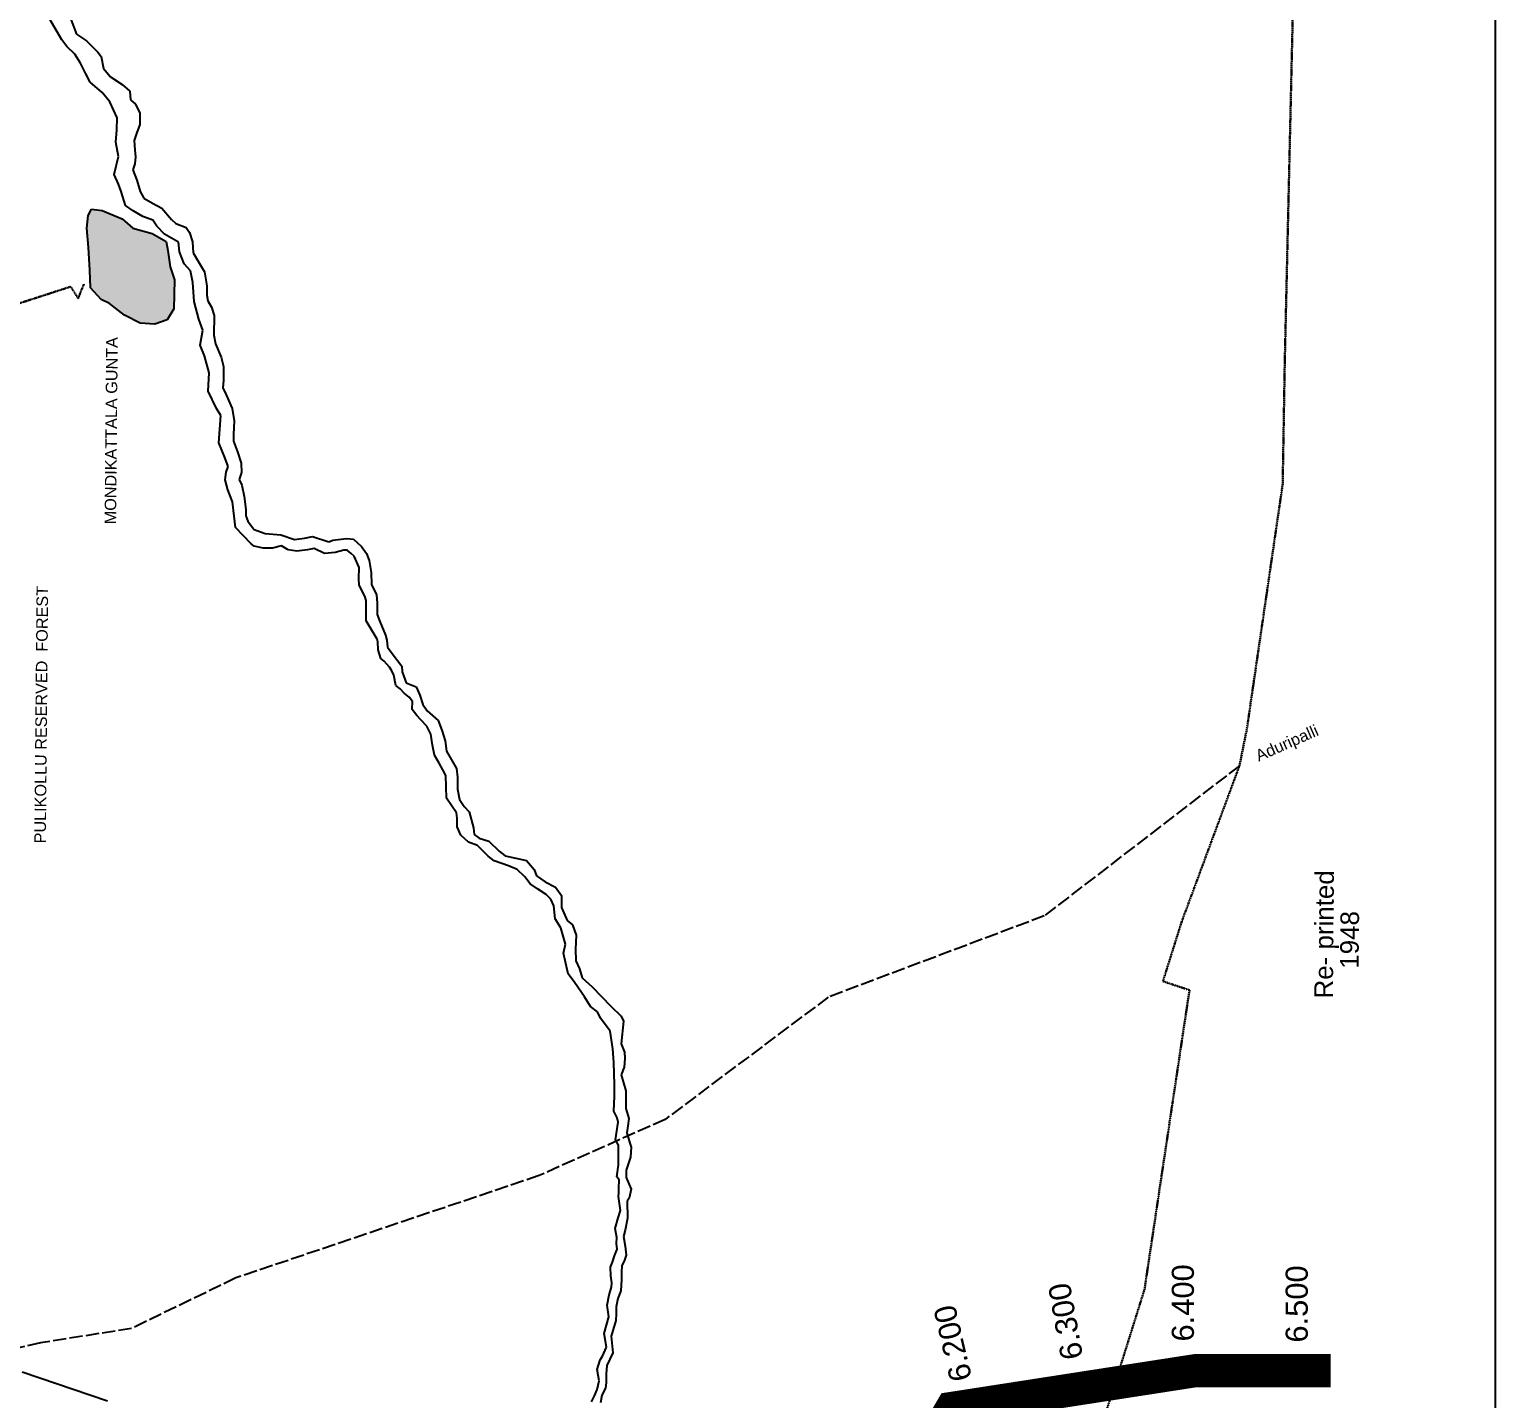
# Model space of a CAD drawing. Header units: inches. Extents: x 343459 to 349076, y 1589263 to 1597215.
# Drawn here: x 347748 to 349076, y 1593291 to 1594530 of the extents above; entities that cross this region are included whole.
import ezdxf

# ---------------------------------------------------------------- set-up
doc = ezdxf.new("R2010")
doc.units = ezdxf.units.IN
doc.header["$MEASUREMENT"] = 0
for name, pattern in [('ACAD_ISO02W100', [15, 12, -3]), ('ACAD_ISO07W100', [3, 0, -3]), ('BORDER', [1.75, 0.5, -0.25, 0.5, -0.25, 0, -0.25])]:
    doc.linetypes.add(name, pattern=pattern)
for name, color, linetype in [('BLOCK', 7, 'Continuous'), ('C LINE COO', 6, 'Continuous'), ('CARTTRACK', 30, 'ACAD_ISO02W100'), ('NALA', 4, 'Continuous'), ('SURVEY_BND', 7, 'Continuous'), ('TEXT', 7, 'Continuous'), ('WATER_BODY', 4, 'Continuous')]:
    doc.layers.add(name, color=color, linetype=linetype)
doc.layers.add('FOOTPATH', color=150, linetype='ACAD_ISO07W100', lineweight=30)
doc.layers.add('VILL_BOUNDARY', color=6, linetype='BORDER', lineweight=30)
doc.layers.add('ReservorLine_UTM44', color=7, linetype='Continuous', lineweight=30, true_color=0x9700a8)
doc.styles.get("Standard").update_dxf_attribs({"font": 'arial.ttf'})

msp = doc.modelspace()

# ---------------------------------------------------------------- hatches: boundary and pattern name
at = {"layer": 'WATER_BODY'}
h = msp.add_hatch(dxfattribs=at)
h.set_pattern_fill('DASH', color=256, scale=10, angle=89.4935, style=0)
h.set_pattern_definition([(89.4935, (347145.951, 1586976.724), (-5.202794, 5.2956038), [5.249404, -5.249404])])
h.paths.add_polyline_path([(347832.2, 1594358.8), (347814, 1594366.4), (347804.4, 1594367.5), (347801.4, 1594361.9), (347800.1, 1594350.3), (347801.7, 1594332.9), (347802.9, 1594312.4), (347803.4, 1594296.2), (347813.1, 1594285.9), (347820.5, 1594282), (347834.1, 1594271.5), (347848.5, 1594264.3), (347861.7, 1594263.4), (347872.9, 1594267.3), (347879, 1594277.3), (347879.4, 1594303.7), (347875.5, 1594315.4), (347873.4, 1594330), (347871.9, 1594338.4), (347859.1, 1594345.4), (347841.7, 1594350.3)])
h.paths.add_polyline_path([(347349.4, 1592925.6), (347339.2, 1592929.5), (347331.8, 1592926.9), (347330.1, 1592921.7), (347328.1, 1592916.4), (347326.1, 1592910.9), (347322.4, 1592903.6), (347317.1, 1592899.9), (347312.3, 1592893.7), (347310.3, 1592886.5), (347309.7, 1592882.9), (347311.2, 1592880.2), (347313.3, 1592878.1), (347318.9, 1592874.9), (347325.9, 1592871.5), (347334.6, 1592867.7), (347352.2, 1592855.7), (347361.2, 1592853.9), (347370.8, 1592857.5), (347372.8, 1592861.4), (347376.3, 1592869.4), (347379, 1592874.8), (347383.1, 1592883), (347387.1, 1592886.5), (347394.5, 1592888.4), (347402.6, 1592886.5), (347429.3, 1592879.5), (347452.7, 1592870.9), (347464, 1592868.3), (347468.6, 1592869.5), (347470.9, 1592871.6), (347474.3, 1592880.4), (347478, 1592889.4), (347480.7, 1592902.7), (347478.2, 1592905.7), (347461.9, 1592906.5), (347442.4, 1592903.9), (347410.7, 1592905.8), (347389.6, 1592913.9), (347366.8, 1592920.5)])
h.paths.add_polyline_path([(347372.9, 1592867.1), (347373.1, 1592895.6), (347357.1, 1592895.8), (347356.9, 1592867.2)], flags=24)

# ---------------------------------------------------------------- linework, layer by layer
at = {"layer": 'BLOCK', "color": 2}
for p in [(348752.6, 1593308.1), (348752.6, 1593308.1), (348796.1, 1593314.8), (348796.1, 1593314.8), (348852, 1593316), (348852, 1593316), (348896, 1593316), (348896, 1593316), (348697.3, 1593299.5), (348697.3, 1593299.5), (348653.8, 1593292.8), (348653.8, 1593292.8)]:
    msp.add_point(p, dxfattribs=at)
at = {"layer": 'C LINE COO', "color": 0}
msp.add_lwpolyline([(349075.6, 1589263.4), (349075.6, 1597215.1), (343459.3, 1597215.1), (343459.3, 1589263.4), (349075.6, 1589263.4)], dxfattribs=at)
at = {"layer": 'CARTTRACK'}
for p, q in [((348843.7, 1593863.7), (348666.9, 1593727.7)), ((348666.9, 1593727.7), (348471.4, 1593654.2)), ((348471.4, 1593654.2), (348323.7, 1593543.5)), ((348323.7, 1593543.5), (348209.7, 1593492.6)), ((348209.7, 1593492.6), (347935, 1593399.9)), ((347935, 1593399.9), (347840.6, 1593354.2)), ((347840.6, 1593354.2), (347758.2, 1593341.2)), ((347758.2, 1593341.2), (347608.5, 1593307.6))]:
    msp.add_line(p, q, dxfattribs=at)
at = {"layer": 'FOOTPATH', "ltscale": 0.01}
for p, q in [((347785.5, 1594297.4), (347618.9, 1594243.3)), ((347792.2, 1594286.8), (347785.5, 1594297.4)), ((347797.5, 1594299.9), (347792.2, 1594286.8))]:
    msp.add_line(p, q, dxfattribs=at)
at = {"layer": 'NALA'}
for p, q in [((347777.4, 1594520.9), (347766.1, 1594540.4)), ((347784.9, 1594541.2), (347790.7, 1594526)), ((347782, 1594514.7), (347777.4, 1594520.9)), ((347790.7, 1594526), (347799.9, 1594519.8)), ((347799.9, 1594519.8), (347810.1, 1594509.8)), ((347789.1, 1594507.9), (347782, 1594514.7)), ((347794.4, 1594499.8), (347789.1, 1594507.9)), ((347810.1, 1594509.8), (347813.1, 1594505.9)), ((347813.1, 1594505.9), (347815.2, 1594495)), ((347799.1, 1594490.1), (347794.4, 1594499.8)), ((347803, 1594482.6), (347799.1, 1594490.1)), ((347815.2, 1594495), (347821.5, 1594487.2)), ((347813.9, 1594473.2), (347803, 1594482.6)), ((347821.5, 1594487.2), (347832.1, 1594480.3)), ((347832.1, 1594480.3), (347839.1, 1594474.3)), ((347821, 1594464.8), (347813.9, 1594473.2)), ((347827.5, 1594450.3), (347821, 1594464.8)), ((347839.1, 1594474.3), (347839.5, 1594466.4)), ((347839.5, 1594466.4), (347844.2, 1594462.5)), ((347827.1, 1594439.5), (347827.5, 1594450.3)), ((347844.2, 1594462.5), (347848.2, 1594454.5)), ((347848.2, 1594454.5), (347848.1, 1594444.1)), ((347826.4, 1594428.3), (347827.1, 1594439.5)), ((347848.1, 1594444.1), (347844.9, 1594435.9)), ((347828.9, 1594415.1), (347826.4, 1594428.3)), ((347844.9, 1594435.9), (347842.8, 1594429.6)), ((347842.8, 1594429.6), (347843.4, 1594421.4)), ((347824.9, 1594398.9), (347828.9, 1594415.1)), ((347843.4, 1594421.4), (347844, 1594414.8)), ((347844, 1594414.8), (347843.5, 1594408.7)), ((347828.9, 1594390.3), (347824.9, 1594398.9)), ((347843.5, 1594408.7), (347841.6, 1594403.2)), ((347841.6, 1594403.2), (347845.4, 1594393.7)), ((347831.2, 1594383.4), (347828.9, 1594390.3)), ((347845.4, 1594393.7), (347848.3, 1594383.4)), ((347848.3, 1594383.4), (347851.6, 1594377.5)), ((347835, 1594370.9), (347831.2, 1594383.4)), ((347842.1, 1594365.9), (347835, 1594370.9)), ((347851.6, 1594377.5), (347859.5, 1594372.9)), ((347859.5, 1594372.9), (347867.9, 1594368.5)), ((347850.8, 1594361), (347842.1, 1594365.9)), ((347859.8, 1594357.6), (347850.8, 1594361)), ((347863.5, 1594352), (347859.8, 1594357.6)), ((347867.9, 1594368.5), (347876.8, 1594358.3)), ((347876.8, 1594358.3), (347880.8, 1594354.6)), ((347870.5, 1594345), (347863.5, 1594352)), ((347883, 1594337.6), (347870.5, 1594345)), ((347880.8, 1594354.6), (347889.9, 1594350.9)), ((347889.9, 1594350.9), (347893, 1594346.5)), ((347893, 1594346.5), (347895.9, 1594337.9)), ((347884.1, 1594329), (347883, 1594337.6)), ((347895.9, 1594337.9), (347896.3, 1594327.9)), ((347888.2, 1594318), (347884.1, 1594329)), ((347894, 1594311.6), (347888.2, 1594318)), ((347896.3, 1594327.9), (347901.2, 1594319.9)), ((347901.2, 1594319.9), (347906.5, 1594310.8)), ((347896.1, 1594301.1), (347894, 1594311.6)), ((347906.5, 1594310.8), (347908.7, 1594298)), ((347897.4, 1594284), (347896.1, 1594301.1)), ((347908.7, 1594298), (347908.6, 1594289.6)), ((347901.4, 1594267.9), (347897.4, 1594284)), ((347908.6, 1594289.6), (347909.5, 1594284.4)), ((347909.5, 1594284.4), (347913.1, 1594278.9)), ((347913.1, 1594278.9), (347915.5, 1594271.4)), ((347905.2, 1594258), (347901.4, 1594267.9)), ((347915.5, 1594271.4), (347915.1, 1594253.4)), ((347902.8, 1594244.3), (347905.2, 1594258)), ((347915.1, 1594253.4), (347916.6, 1594245.7)), ((347906.5, 1594234.7), (347902.8, 1594244.3)), ((347916.6, 1594245.7), (347921.7, 1594233.6)), ((347910.8, 1594219.3), (347906.5, 1594234.7)), ((347921.7, 1594233.6), (347923.7, 1594225)), ((347923.7, 1594225), (347923.8, 1594212.5)), ((347909.8, 1594202.7), (347910.8, 1594219.3)), ((347923.8, 1594212.5), (347923.3, 1594205.7)), ((347917.4, 1594187.2), (347909.8, 1594202.7)), ((347923.3, 1594205.7), (347926.2, 1594199.3)), ((347926.2, 1594199.3), (347931.8, 1594187.2)), ((347921.5, 1594180.6), (347917.4, 1594187.2)), ((347931.8, 1594187.2), (347933.4, 1594175.8)), ((347919.6, 1594155.9), (347921.5, 1594180.6)), ((347933.4, 1594175.8), (347932.8, 1594163.5)), ((347932.8, 1594163.5), (347932.8, 1594157.6)), ((347924.9, 1594142.8), (347919.6, 1594155.9)), ((347932.8, 1594157.6), (347936.6, 1594147.8)), ((347936.6, 1594147.8), (347939.9, 1594137.5)), ((347928, 1594134.7), (347924.9, 1594142.8)), ((347926.1, 1594129.5), (347928, 1594134.7)), ((347939.9, 1594137.5), (347940, 1594129.1)), ((347925.4, 1594122.5), (347926.1, 1594129.5)), ((347927.6, 1594113.5), (347925.4, 1594122.5)), ((347940, 1594129.1), (347938.1, 1594122.8)), ((347938.1, 1594122.8), (347940.4, 1594117.8)), ((347932, 1594102.5), (347927.6, 1594113.5)), ((347940.4, 1594117.8), (347942.5, 1594107.5)), ((347942.5, 1594107.5), (347944, 1594095.5)), ((347933.5, 1594089.6), (347932, 1594102.5)), ((347944, 1594095.5), (347944, 1594089.8)), ((347934.7, 1594079.3), (347933.5, 1594089.6)), ((347948.9, 1594064.5), (347934.7, 1594079.3)), ((347944, 1594089.8), (347945.8, 1594085)), ((347945.8, 1594085), (347950, 1594079.3)), ((347950, 1594079.3), (347951.6, 1594077.5)), ((347951.6, 1594077.5), (347961.5, 1594074)), ((347961.5, 1594074), (347975.6, 1594072.7)), ((347975.6, 1594072.7), (347988, 1594068.5)), ((347988, 1594068.5), (347997.3, 1594069.8)), ((347997.3, 1594069.8), (348004.4, 1594071.3)), ((348004.4, 1594071.3), (348019.3, 1594066.4)), ((348019.3, 1594066.4), (348022.7, 1594067.8)), ((348022.7, 1594067.8), (348035.3, 1594069.4)), ((348035.3, 1594069.4), (348041.4, 1594068.7)), ((348041.4, 1594068.7), (348048.9, 1594062.1)), ((347951.6, 1594062.4), (347948.9, 1594064.5)), ((347959.8, 1594060.5), (347951.6, 1594062.4)), ((347968.2, 1594060.6), (347959.8, 1594060.5)), ((347976.2, 1594062.6), (347968.2, 1594060.6)), ((347982.3, 1594059), (347976.2, 1594062.6)), ((347990.1, 1594057.8), (347982.3, 1594059)), ((348000, 1594059.2), (347990.1, 1594057.8)), ((348006, 1594060.4), (348000, 1594059.2)), ((348015.2, 1594055.8), (348006, 1594060.4)), ((348024.9, 1594056.7), (348015.2, 1594055.8)), ((348032.7, 1594058.8), (348024.9, 1594056.7)), ((348035.7, 1594058.8), (348032.7, 1594058.8)), ((348039.4, 1594055.8), (348035.7, 1594058.8)), ((348042, 1594053.5), (348039.4, 1594055.8)), ((348046.5, 1594043.1), (348042, 1594053.5)), ((348048.9, 1594062.1), (348053.3, 1594055.7)), ((348053.3, 1594055.7), (348055.8, 1594049.5)), ((348046.4, 1594032.8), (348046.5, 1594043.1)), ((348055.8, 1594049.5), (348057.5, 1594038.6)), ((348057.5, 1594038.6), (348057.9, 1594027.7)), ((348046.6, 1594027.4), (348046.4, 1594032.8)), ((348049.1, 1594022.4), (348046.6, 1594027.4)), ((348057.9, 1594027.7), (348062.2, 1594018.4)), ((348051.9, 1594017.1), (348049.1, 1594022.4)), ((348053.1, 1594013.2), (348051.9, 1594017.1)), ((348053.1, 1594005.6), (348053.1, 1594013.2)), ((348062.2, 1594018.4), (348062.8, 1594010.9)), ((348053, 1593994.8), (348053.1, 1594005.6)), ((348062.8, 1594010.9), (348062.9, 1594000.7)), ((348062.9, 1594000.7), (348065.4, 1593994.3)), ((348062.9, 1593978.3), (348053, 1593994.8)), ((348065.4, 1593994.3), (348070.5, 1593982)), ((348063.5, 1593975.7), (348062.9, 1593978.3)), ((348063.9, 1593968.5), (348063.5, 1593975.7)), ((348070.5, 1593982), (348071.8, 1593977.2)), ((348071.8, 1593977.2), (348072.2, 1593971.1)), ((348065.1, 1593964.8), (348063.9, 1593968.5)), ((348066.4, 1593960.8), (348065.1, 1593964.8)), ((348069.4, 1593958.3), (348066.4, 1593960.8)), ((348072.2, 1593971.1), (348076.5, 1593965.2)), ((348076.5, 1593965.2), (348085.4, 1593953.7)), ((348074, 1593952.8), (348069.4, 1593958.3)), ((348076.2, 1593949.5), (348074, 1593952.8)), ((348078, 1593945.5), (348076.2, 1593949.5)), ((348079.9, 1593936.3), (348078, 1593945.5)), ((348085.4, 1593953.7), (348085.6, 1593948.7)), ((348085.6, 1593948.7), (348089.2, 1593938.7)), ((348083.9, 1593933.3), (348079.9, 1593936.3)), ((348087.5, 1593929.5), (348083.9, 1593933.3)), ((348089.2, 1593938.7), (348098.4, 1593935.2)), ((348098.4, 1593935.2), (348101.5, 1593927.5)), ((348091.8, 1593925.7), (348087.5, 1593929.5)), ((348094.8, 1593921.9), (348091.8, 1593925.7)), ((348094.5, 1593914.5), (348094.8, 1593921.9)), ((348101.5, 1593927.5), (348104.4, 1593919)), ((348104.4, 1593919), (348108.2, 1593913.3)), ((348099, 1593909.1), (348094.5, 1593914.5)), ((348102.5, 1593905.1), (348099, 1593909.1)), ((348108.2, 1593913.3), (348118.3, 1593904.6)), ((348108, 1593899.5), (348102.5, 1593905.1)), ((348111.4, 1593892.1), (348108, 1593899.5)), ((348118.3, 1593904.6), (348121.4, 1593895.9)), ((348121.4, 1593895.9), (348124.5, 1593886.1)), ((348113, 1593882.4), (348111.4, 1593892.1)), ((348115, 1593873.2), (348113, 1593882.4)), ((348124.5, 1593886.1), (348125.8, 1593876.8)), ((348119.1, 1593866), (348115, 1593873.2)), ((348122.4, 1593859.9), (348119.1, 1593866)), ((348125.8, 1593876.8), (348134.7, 1593861)), ((348125.1, 1593854.7), (348122.4, 1593859.9)), ((348125.6, 1593834.3), (348125.1, 1593854.7)), ((348134.7, 1593861), (348135.7, 1593853.2)), ((348135.7, 1593853.2), (348135.6, 1593842.3)), ((348135.6, 1593842.3), (348137.4, 1593833)), ((348134.9, 1593821.1), (348125.6, 1593834.3)), ((348137.4, 1593833), (348141.6, 1593826.6)), ((348141.6, 1593826.6), (348146.3, 1593822)), ((348135.5, 1593816.2), (348134.9, 1593821.1)), ((348135.4, 1593808.2), (348135.5, 1593816.2)), ((348146.3, 1593822), (348150.1, 1593807.5)), ((348138.7, 1593800.7), (348135.4, 1593808.2)), ((348145.5, 1593794.4), (348138.7, 1593800.7)), ((348150.1, 1593807.5), (348150.7, 1593801.5)), ((348150.7, 1593801.5), (348155.4, 1593798.1)), ((348153.9, 1593791.4), (348145.5, 1593794.4)), ((348163.3, 1593781.7), (348153.9, 1593791.4)), ((348155.4, 1593798.1), (348164, 1593795.5)), ((348164, 1593795.5), (348173.5, 1593786.3)), ((348173.5, 1593786.3), (348178.9, 1593782.2)), ((348169, 1593777.5), (348163.3, 1593781.7)), ((348181.9, 1593772.9), (348169, 1593777.5)), ((348178.9, 1593782.2), (348198.1, 1593778)), ((348189.6, 1593769.8), (348181.9, 1593772.9)), ((348198.1, 1593778), (348205, 1593769.7)), ((348196.7, 1593763.2), (348189.6, 1593769.8)), ((348201.6, 1593756.6), (348196.7, 1593763.2)), ((348205, 1593769.7), (348207.2, 1593764)), ((348207.2, 1593764), (348215.1, 1593758.5)), ((348208.1, 1593752.1), (348201.6, 1593756.6)), ((348216, 1593747), (348208.1, 1593752.1)), ((348215.1, 1593758.5), (348224.3, 1593753.8)), ((348220.3, 1593742.9), (348216, 1593747)), ((348224.3, 1593753.8), (348229.9, 1593746.1)), ((348222.9, 1593736.9), (348220.3, 1593742.9)), ((348224.2, 1593725), (348222.9, 1593736.9)), ((348229.9, 1593746.1), (348229.8, 1593735.2)), ((348229.8, 1593735.2), (348235, 1593723.5)), ((348229.3, 1593716.8), (348224.2, 1593725)), ((348235, 1593723.5), (348239.9, 1593719.6)), ((348239.9, 1593719.6), (348243.2, 1593710.3)), ((348233.5, 1593702.2), (348229.3, 1593716.8)), ((348243.2, 1593710.3), (348242.6, 1593697.7)), ((348231.8, 1593693.9), (348233.5, 1593702.2)), ((348235.9, 1593675.2), (348231.8, 1593693.9)), ((348242.6, 1593697.7), (348242.9, 1593687.1)), ((348242.9, 1593687.1), (348246, 1593679.8)), ((348246, 1593679.8), (348248.5, 1593671.6)), ((348241.8, 1593667.1), (348235.9, 1593675.2)), ((348250.6, 1593654.3), (348241.8, 1593667.1)), ((348248.5, 1593671.6), (348257.5, 1593663.5)), ((348256.2, 1593645.6), (348250.6, 1593654.3)), ((348257.5, 1593663.5), (348274.5, 1593645.9)), ((348262.3, 1593640.7), (348256.2, 1593645.6)), ((348265.2, 1593635), (348262.3, 1593640.7)), ((348274.5, 1593645.9), (348283.9, 1593636.8)), ((348273.8, 1593623.4), (348265.2, 1593635)), ((348286.1, 1593632.5), (348283.8, 1593611.8)), ((348283.9, 1593636.8), (348286.1, 1593632.5)), ((348276.3, 1593607.4), (348273.8, 1593623.4)), ((348277.1, 1593595.1), (348276.3, 1593607.4)), ((348283.8, 1593611.8), (348286.9, 1593604.2)), ((348286.9, 1593604.2), (348287.2, 1593598.5)), ((348277.7, 1593575.1), (348277.1, 1593595.1)), ((348286.7, 1593590.7), (348284, 1593583.8)), ((348287.2, 1593598.5), (348286.7, 1593590.7)), ((348277.7, 1593564.5), (348277.7, 1593575.1)), ((348284, 1593583.8), (348288.2, 1593569.2)), ((348277.2, 1593550.9), (348277.7, 1593564.5)), ((348288.2, 1593569.2), (348288, 1593560.3)), ((348288, 1593560.3), (348288, 1593553.2)), ((348280.2, 1593544.8), (348277.2, 1593550.9)), ((348288, 1593553.2), (348290.9, 1593544.3)), ((348278.7, 1593525.1), (348281.1, 1593541.1)), ((348281.1, 1593541.1), (348280.2, 1593544.8)), ((348290, 1593537.5), (348289.1, 1593531.3)), ((348290.9, 1593544.3), (348290, 1593537.5)), ((348281.3, 1593520), (348278.7, 1593525.1)), ((348289.1, 1593531.3), (348291.7, 1593522)), ((348291.7, 1593522), (348292.9, 1593518.4)), ((348281.3, 1593510), (348281.3, 1593520)), ((348281.4, 1593502.3), (348281.3, 1593510)), ((348292.2, 1593509.4), (348290.5, 1593503.8)), ((348292.9, 1593518.4), (348292.2, 1593509.4)), ((348279.8, 1593491.5), (348281.4, 1593502.3)), ((348290.5, 1593503.8), (348288.4, 1593497.6)), ((348288.4, 1593497.6), (348288.4, 1593490.8)), ((348282, 1593488.6), (348279.8, 1593491.5)), ((348281.9, 1593480.8), (348282, 1593488.6)), ((348281.9, 1593477), (348281.9, 1593480.8)), ((348288.4, 1593490.8), (348292.8, 1593480.2)), ((348281.5, 1593473.6), (348281.9, 1593477)), ((348283.2, 1593460.9), (348281.5, 1593473.6)), ((348291.2, 1593472.1), (348289.3, 1593469.4)), ((348289.3, 1593469.4), (348289.6, 1593454.1)), ((348292.8, 1593480.2), (348291.2, 1593472.1)), ((348278.5, 1593444.8), (348281.2, 1593454.2)), ((348281.2, 1593454.2), (348283.2, 1593460.9)), ((348289.6, 1593454.1), (348287.5, 1593443.2)), ((348279.8, 1593436.5), (348278.5, 1593444.8)), ((348287.5, 1593443.2), (348285.9, 1593437.4)), ((348279.7, 1593431.2), (348279.8, 1593436.5)), ((348280.2, 1593426), (348279.7, 1593431.2)), ((348285.9, 1593437.4), (348287.5, 1593428.7)), ((348287.5, 1593428.7), (348288.5, 1593420.4)), ((348276.1, 1593414.1), (348277.8, 1593419.8)), ((348277.8, 1593419.8), (348280.2, 1593426)), ((348286.6, 1593415.1), (348284.4, 1593411.3)), ((348288.5, 1593420.4), (348286.6, 1593415.1)), ((348274.3, 1593409.8), (348276.1, 1593414.1)), ((348274.5, 1593401.8), (348274.3, 1593409.8)), ((348275.3, 1593395.5), (348274.5, 1593401.8)), ((348284.3, 1593405.1), (348284.2, 1593398.5)), ((348284.4, 1593411.3), (348284.3, 1593405.1)), ((348273.1, 1593384.5), (348275.2, 1593391.6)), ((348275.2, 1593391.6), (348275.3, 1593395.5)), ((348283.6, 1593388.4), (348280.9, 1593381.3)), ((348284.2, 1593398.5), (348283.6, 1593388.4)), ((348271.2, 1593375.3), (348273.1, 1593384.5)), ((348272.6, 1593364.7), (348271.2, 1593375.3)), ((348280.9, 1593381.3), (348279.4, 1593373.9)), ((348268.4, 1593349.6), (348272.6, 1593364.7)), ((348279, 1593361.5), (348274.8, 1593347.3)), ((348279.4, 1593367.5), (348279, 1593361.5)), ((348279.4, 1593373.9), (348279.4, 1593367.5)), ((348270.6, 1593337.2), (348268.4, 1593349.6)), ((348266.9, 1593329.1), (348270.6, 1593337.2)), ((348274.8, 1593347.3), (348276.2, 1593332)), ((348262.1, 1593316.9), (348265, 1593325.7)), ((348265, 1593325.7), (348266.9, 1593329.1)), ((348276.2, 1593332), (348270.8, 1593320.6)), ((348263.9, 1593306.8), (348262.1, 1593316.9)), ((348270.4, 1593313.1), (348270.2, 1593305.4)), ((348270.8, 1593320.6), (348270.4, 1593313.1)), ((348259.7, 1593293.1), (348262.2, 1593298.9)), ((348262.2, 1593298.9), (348263.9, 1593306.8)), ((348269.8, 1593300.2), (348266.4, 1593293.9)), ((348270.2, 1593305.4), (348269.8, 1593300.2)), ((348257.1, 1593287.9), (348259.7, 1593293.1)), ((348266.4, 1593293.9), (348265.3, 1593286.9))]:
    msp.add_line(p, q, dxfattribs=at)
at = {"layer": 'ReservorLine_UTM44', "color": 5, "const_width": 30}
msp.add_lwpolyline([(348926.1, 1593316), (348803.9, 1593316), (348583.2, 1593281.8), (348433, 1593025.6), (348251.3, 1592716.2), (348239.4, 1592710.5), (347738.8, 1592542.6), (347645.1, 1592509.8), (346822.1, 1592129.5), (346643.2, 1592004.2), (346155.5, 1591664.8), (345984.5, 1591624.9), (345690.5, 1591564.4), (345486.4, 1591610.3), (345041.1, 1591408.8), (344997.1, 1591394.1)], dxfattribs=at)
at = {"layer": 'SURVEY_BND'}
msp.add_line((347818.8, 1593288.5), (347741.6, 1593314.5), dxfattribs=at)
at = {"layer": 'VILL_BOUNDARY'}
for p, q in [((348892.6, 1594572.5), (348884.7, 1594230.1)), ((348892.6, 1594572.5), (348884.7, 1594230.1)), ((348884.7, 1594230.1), (348882.8, 1594118.6)), ((348884.7, 1594230.1), (348882.8, 1594118.6)), ((348882.8, 1594118.6), (348850.4, 1593897.1)), ((348882.8, 1594118.6), (348850.4, 1593897.1)), ((348850.4, 1593897.1), (348843.7, 1593863.7)), ((348850.4, 1593897.1), (348843.7, 1593863.7)), ((348843.7, 1593863.7), (348791.2, 1593722)), ((348843.7, 1593863.7), (348791.2, 1593722)), ((348791.2, 1593722), (348774.4, 1593668.5)), ((348791.2, 1593722), (348774.4, 1593668.5)), ((348774.4, 1593668.5), (348798.4, 1593660.5)), ((348774.4, 1593668.5), (348798.4, 1593660.5)), ((348798.4, 1593660.5), (348757.7, 1593389.6)), ((348798.4, 1593660.5), (348757.7, 1593389.6)), ((348757.7, 1593389.6), (348670.8, 1593112.5)), ((348757.7, 1593389.6), (348670.8, 1593112.5))]:
    msp.add_line(p, q, dxfattribs=at)
at = {"layer": 'WATER_BODY'}
for p, q in [((347800.1, 1594350.3), (347801.4, 1594361.9)), ((347801.4, 1594361.9), (347804.4, 1594367.5)), ((347804.4, 1594367.5), (347814, 1594366.4)), ((347814, 1594366.4), (347832.2, 1594358.8)), ((347832.2, 1594358.8), (347841.7, 1594350.3)), ((347801.7, 1594332.9), (347800.1, 1594350.3)), ((347841.7, 1594350.3), (347859.1, 1594345.4)), ((347859.1, 1594345.4), (347871.9, 1594338.4)), ((347802.9, 1594312.4), (347801.7, 1594332.9)), ((347871.9, 1594338.4), (347873.4, 1594330)), ((347873.4, 1594330), (347875.5, 1594315.4)), ((347803.4, 1594296.2), (347802.9, 1594312.4)), ((347875.5, 1594315.4), (347879.4, 1594303.7)), ((347813.1, 1594285.9), (347803.4, 1594296.2)), ((347879.4, 1594303.7), (347879, 1594277.3)), ((347820.5, 1594282), (347813.1, 1594285.9)), ((347834.1, 1594271.5), (347820.5, 1594282)), ((347879, 1594277.3), (347872.9, 1594267.3)), ((347848.5, 1594264.3), (347834.1, 1594271.5)), ((347861.7, 1594263.4), (347848.5, 1594264.3)), ((347872.9, 1594267.3), (347861.7, 1594263.4))]:
    msp.add_line(p, q, dxfattribs=at)

# ---------------------------------------------------------------- texts
at = {"layer": 'BLOCK', "color": 1}
for s, rotation, p in [('6.400', 90, (348802.4, 1593342.4)), ('6.400', 90, (348802.4, 1593342.4)), ('6.500', 90, (348905.5, 1593341.4)), ('6.500', 90, (348905.5, 1593341.4)), ('6.300', 100.1196, (348702.2, 1593327.9)), ('6.300', 100.1196, (348702.2, 1593327.9)), ('6.200', 103.1154, (348601.7, 1593308.9)), ('6.200', 103.1154, (348601.7, 1593308.9))]:
    msp.add_text(s, height=20, rotation=rotation, dxfattribs=at).set_placement(p)
at = {"layer": 'TEXT', "oblique": 360}
for s, height, rotation, p in [('MONDIKATTALA GUNTA', 10.499, 89.4935, (347826.6, 1594082.2)), ('PULIKOLLU RESERVED  FOREST', 10.499, 89.4935, (347763, 1593793.3)), ('Aduripalli', 10.5, 23.7501, (348861.1, 1593867.3)), ('Re- printed', 16.798, 89.4935, (348928.2, 1593652.9))]:
    msp.add_text(s, height=height, rotation=rotation, dxfattribs=at).set_placement(p)
at = {"layer": 'TEXT'}
msp.add_text('1948', height=16.8, rotation=89.4935, dxfattribs=at).set_placement((348951.5, 1593679.8))

doc.saveas('drawing.dxf')
